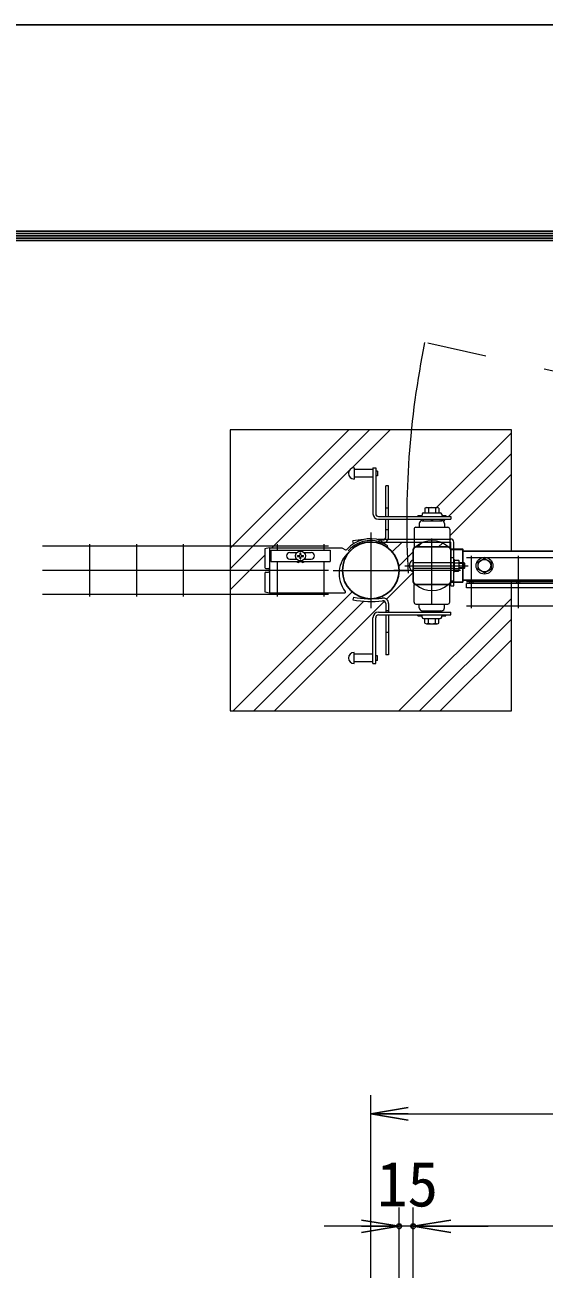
# Model space of a CAD drawing. Units: millimetres, scale not verified. Extents: x -4200 to 4200, y -2970 to 2970.
# Drawn here: x -2988 to -2434, y 1642 to 2970 of the extents above; entities that cross this region are included whole.
import ezdxf
from ezdxf.enums import TextEntityAlignment as Align

# ---------------------------------------------------------------- set-up
doc = ezdxf.new("R2010")
doc.units = ezdxf.units.MM
doc.header["$LTSCALE"] = 10
doc.header["$PDMODE"] = 32
doc.header["$PDSIZE"] = 5
doc.linetypes.add('USER1', pattern=[50.8, 31.75, -6.35, 6.35, -6.35])
for name, color, linetype, lineweight in [('0-1_D-STR1', 1, 'Continuous', 25), ('0-2_D-BMK', 2, 'USER1', 13), ('0-3_D-STR3', 3, 'Continuous', 13), ('0-6_D-STR-DIM', 7, 'Continuous', 13), ('0-8_Defpoints', 6, 'Continuous', 25), ('0-A_D-DCR-HCH', 7, 'Continuous', 13), ('0-C_D-TTL', 7, 'Continuous', 25), ('0-D_D-STR2', 7, 'Continuous', 13)]:
    doc.layers.add(name, color=color, linetype=linetype, lineweight=lineweight)
doc.layers.add('0-7_0', color=7, linetype='Continuous')
doc.styles.add('ＭＳ ゴシック', font='')
doc.styles.get('ＭＳ ゴシック').set_extended_font_data('MS Gothic')

# ---------------------------------------------------------------- blocks, each defined once
blk = doc.blocks.new('_Open')
at = {"layer": '0-7_0'}
blk.add_line((-10, 1.667), (0, 0), dxfattribs=at)
blk.add_lwpolyline([(-10, -1.667), (0, 0), (-10, 0)], dxfattribs=at)

msp = doc.modelspace()

# ---------------------------------------------------------------- linework, layer by layer
at = {"layer": '0-1_D-STR1'}
for p, q in [((-2573.8, 2376.14), (-2573.8, 2409.74)), ((-2570.6, 2412.94), (-2537, 2412.94)), ((-2520.8, 2410.41), (-2533.86, 2410.41)), ((-2533.8, 2409.74), (-2533.8, 2376.14)), ((-2520.8, 2410.41), (-2520.8, 2375.51)), ((-2520.8, 2408.44), (-1702.8, 2408.44)), ((-1702.8, 2377.44), (-2520.8, 2377.44)), ((-2570.6, 2372.94), (-2537, 2372.94)), ((-2520.8, 2375.51), (-2533.8, 2375.51)), ((-2533.8, 2375.49), (-2520.8, 2375.49))]:
    msp.add_line(p, q, dxfattribs=at)
msp.add_lwpolyline([(-2533.8, 2410.39), (-2520.8, 2410.39), (-2520.8, 2375.49)], dxfattribs=at)
msp.add_circle((-2619.05, 2387.94), 30.25, dxfattribs=at)
for centre, start, end in [((-2570.6, 2409.74), 90.00008, 179.99897), ((-2537, 2409.74), 0, 90.00008), ((-2570.6, 2376.14), 179.99897, 269.99957), ((-2537, 2376.14), 269.99957, 0)]:
    msp.add_arc(centre, 3.2, start, end, dxfattribs=at)
at = {"layer": '0-2_D-BMK'}
for p, q in [((-1628.37, 2423.79), (-2561.58, 2630.96)), ((-2619.05, 2428.19), (-2619.05, 2347.69)), ((-2553.9, 2351.32), (-2553.9, 2422.12)), ((-2582.82, 2392.94), (-2515.17, 2392.94)), ((-2659.3, 2387.94), (-2578.8, 2387.94)), ((-2523.5, 2387.94), (-2594.3, 2387.94))]:
    msp.add_line(p, q, dxfattribs=at)
msp.add_arc((-1626.03, 2440.6), 954.72, 168.49888, 183.33466, dxfattribs=at)
at = {"layer": '0-3_D-STR3'}
for p, q in [((-2636.8, 2497.44), (-2636.8, 2485.44)), ((-2616.8, 2497.44), (-2613.8, 2497.44)), ((-2616.8, 2497.44), (-2616.8, 2448.44)), ((-2613.8, 2497.44), (-2613.8, 2448.44)), ((-2616.8, 2495.44), (-2636.8, 2495.44)), ((-2616.8, 2487.44), (-2636.8, 2487.44)), ((-2611.8, 2493.94), (-2613.8, 2493.94)), ((-2611.8, 2488.94), (-2613.8, 2488.94)), ((-2611.8, 2493.94), (-2611.8, 2488.94)), ((-2603.05, 2445.44), (-2603.05, 2478.19)), ((-2600.05, 2478.19), (-2603.05, 2478.19)), ((-2600.05, 2445.44), (-2600.05, 2478.19)), ((-2610.8, 2445.44), (-2533.8, 2445.44)), ((-2600.05, 2454.19), (-2603.05, 2454.19)), ((-2568.9, 2446.44), (-2564.9, 2446.44)), ((-2568.9, 2446.44), (-2568.9, 2445.44)), ((-2564.4, 2447.94), (-2564.4, 2446.94)), ((-2562.9, 2449.44), (-2544.9, 2449.44)), ((-2561.4, 2454.24), (-2561.4, 2449.44)), ((-2561.4, 2449.44), (-2546.4, 2449.44)), ((-2559.57, 2454.94), (-2548.23, 2454.94)), ((-2557.65, 2454.24), (-2557.65, 2449.44)), ((-2550.15, 2454.24), (-2550.15, 2449.44)), ((-2546.4, 2454.24), (-2546.4, 2449.44)), ((-2543.4, 2447.94), (-2543.4, 2446.94)), ((-2542.9, 2446.44), (-2538.9, 2446.44)), ((-2538.9, 2446.44), (-2538.9, 2445.44)), ((-2533.8, 2445.44), (-2533.8, 2442.44)), ((-2610.8, 2442.44), (-2533.8, 2442.44)), ((-2603.05, 2423.39), (-2603.05, 2442.44)), ((-2600.05, 2431.19), (-2603.05, 2431.19)), ((-2600.05, 2423.39), (-2600.05, 2442.44)), ((-2572.9, 2431.94), (-2572.9, 2412.94)), ((-2570.9, 2433.94), (-2536.9, 2433.94)), ((-2567.4, 2437.94), (-2567.4, 2433.94)), ((-2567.4, 2433.94), (-2540.4, 2433.94)), ((-2565.17, 2440.84), (-2563.55, 2442.44)), ((-2564.4, 2440.94), (-2543.4, 2440.94)), ((-2563.55, 2442.44), (-2562.5, 2441.37)), ((-2562.94, 2440.94), (-2562.5, 2441.37)), ((-2554.65, 2442.44), (-2554.65, 2440.94)), ((-2554.65, 2442.44), (-2553.15, 2442.44)), ((-2553.15, 2442.44), (-2553.15, 2440.94)), ((-2544.24, 2442.44), (-2545.29, 2441.37)), ((-2544.86, 2440.94), (-2545.29, 2441.37)), ((-2542.62, 2440.84), (-2544.24, 2442.44)), ((-2540.4, 2437.94), (-2540.4, 2433.94)), ((-2534.9, 2431.94), (-2534.9, 2412.94)), ((-2637.49, 2416.47), (-2638.05, 2419.42)), ((-2610.6, 2421.39), (-2533.8, 2421.39)), ((-2610.6, 2421.39), (-2610.6, 2418.19)), ((-2610.6, 2418.19), (-2533.8, 2418.19)), ((-2605.59, 2416.81), (-2608.17, 2420)), ((-2533.8, 2371.39), (-2533.8, 2418.19)), ((-2727.31, 2411.89), (-2732.05, 2410.94)), ((-2732.05, 2410.94), (-2732.05, 2390.94)), ((-2727.05, 2411.94), (-2649.96, 2411.94)), ((-2727.05, 2411.94), (-2727.05, 2363.94)), ((-2725.8, 2409.37), (-2725.8, 2397.37)), ((-2705.55, 2406.87), (-2697.96, 2406.87)), ((-2697.2, 2403.87), (-2695.55, 2403.87)), ((-2697.2, 2402.87), (-2697.2, 2403.87)), ((-2694.55, 2404.87), (-2694.55, 2406.52)), ((-2694.55, 2406.52), (-2693.55, 2406.52)), ((-2693.55, 2404.87), (-2693.55, 2406.52)), ((-2692.55, 2403.87), (-2690.9, 2403.87)), ((-2690.9, 2402.87), (-2690.9, 2403.87)), ((-2690.13, 2406.87), (-2682.55, 2406.87)), ((-2649.96, 2411.94), (-2645.88, 2410.04)), ((-2645.88, 2410.04), (-2645.41, 2410.04)), ((-2601.7, 2412.72), (-2600.78, 2414.03)), ((-2572.9, 2412.94), (-2571.06, 2412.94)), ((-2536.4, 2412.94), (-2534.9, 2412.94)), ((-2731.05, 2389.94), (-2728.05, 2389.94)), ((-2725.8, 2397.37), (-2662.3, 2397.37)), ((-2705.55, 2399.87), (-2697.96, 2399.87)), ((-2697.2, 2402.87), (-2695.55, 2402.87)), ((-2695.65, 2397.37), (-2695.93, 2396.34)), ((-2694.55, 2400.22), (-2694.55, 2401.87)), ((-2694.55, 2400.22), (-2693.55, 2400.22)), ((-2693.55, 2400.22), (-2693.55, 2401.87)), ((-2692.55, 2402.87), (-2690.9, 2402.87)), ((-2692.44, 2397.37), (-2692.16, 2396.34)), ((-2690.13, 2399.87), (-2682.55, 2399.87)), ((-2574.97, 2398.71), (-2573.8, 2398.71)), ((-2573.8, 2398.71), (-2573.8, 2387.16)), ((-2530.6, 2395.94), (-2573.8, 2395.94)), ((-2530.6, 2389.94), (-2573.8, 2389.94)), ((-2530.6, 2401.39), (-2533.8, 2401.39)), ((-2530.6, 2399.44), (-2529.9, 2399.44)), ((-2530.6, 2386.44), (-2530.6, 2399.44)), ((-2529.9, 2386.44), (-2529.9, 2399.44)), ((-2529.9, 2398.71), (-2525.48, 2398.71)), ((-2529.9, 2395.82), (-2525.48, 2395.82)), ((-2529.9, 2390.05), (-2525.48, 2390.05)), ((-2524.6, 2388.61), (-2524.6, 2397.27)), ((-2519.5, 2395.94), (-2524.6, 2395.94)), ((-2518.8, 2395.24), (-2524.6, 2395.24)), ((-2518.8, 2390.64), (-2524.6, 2390.64)), ((-2519.5, 2389.94), (-2524.6, 2389.94)), ((-2519.5, 2389.94), (-2519.5, 2395.94)), ((-2518.8, 2395.24), (-2519.5, 2395.94)), ((-2518.8, 2390.64), (-2519.5, 2389.94)), ((-2518.8, 2390.64), (-2518.8, 2395.24)), ((-2497.8, 2400.69), (-2504.8, 2396.65)), ((-2504.8, 2396.65), (-2504.8, 2389.23)), ((-2497.8, 2400.69), (-2490.8, 2396.65)), ((-2490.8, 2396.65), (-2490.8, 2389.23)), ((-2732.05, 2384.94), (-2732.05, 2364.94)), ((-2731.05, 2385.94), (-2728.05, 2385.94)), ((-2574.97, 2387.16), (-2573.8, 2387.16)), ((-2530.6, 2386.44), (-2529.9, 2386.44)), ((-2529.9, 2387.16), (-2525.48, 2387.16)), ((-2497.8, 2385.19), (-2504.8, 2389.23)), ((-2497.8, 2385.19), (-2490.8, 2389.23)), ((-2732.05, 2364.94), (-2727.05, 2363.94)), ((-2727.05, 2363.94), (-2646.24, 2363.94)), ((-2646.24, 2365.54), (-2646.24, 2363.94)), ((-2572.9, 2372.94), (-2571.06, 2372.94)), ((-2572.9, 2353.94), (-2572.9, 2372.94)), ((-2536.4, 2372.94), (-2534.9, 2372.94)), ((-2534.9, 2353.94), (-2534.9, 2372.94)), ((-2530.6, 2376.39), (-2533.8, 2376.39)), ((-2637.49, 2359.41), (-2638.05, 2356.46)), ((-2603.05, 2352.49), (-2603.05, 2343.44)), ((-2600.05, 2352.49), (-2600.05, 2343.44)), ((-2570.9, 2351.94), (-2536.9, 2351.94)), ((-2567.4, 2351.94), (-2540.4, 2351.94)), ((-2567.4, 2347.94), (-2567.4, 2351.94)), ((-2540.4, 2347.94), (-2540.4, 2351.94)), ((-2616.8, 2288.44), (-2616.8, 2337.44)), ((-2613.8, 2288.44), (-2613.8, 2337.44)), ((-2610.8, 2343.44), (-2533.8, 2343.44)), ((-2610.8, 2340.44), (-2533.8, 2340.44)), ((-2600.05, 2344.69), (-2603.05, 2344.69)), ((-2603.05, 2340.44), (-2603.05, 2297.69)), ((-2600.05, 2340.44), (-2600.05, 2297.69)), ((-2568.9, 2339.44), (-2568.9, 2340.44)), ((-2568.9, 2339.44), (-2564.9, 2339.44)), ((-2565.17, 2345.04), (-2563.55, 2343.44)), ((-2564.4, 2344.94), (-2543.4, 2344.94)), ((-2564.4, 2337.94), (-2564.4, 2338.94)), ((-2563.55, 2343.44), (-2562.5, 2344.51)), ((-2562.94, 2344.94), (-2562.5, 2344.51)), ((-2554.65, 2343.44), (-2554.65, 2344.94)), ((-2554.65, 2343.44), (-2553.15, 2343.44)), ((-2553.15, 2343.44), (-2553.15, 2344.94)), ((-2544.86, 2344.94), (-2545.29, 2344.51)), ((-2544.24, 2343.44), (-2545.29, 2344.51)), ((-2542.62, 2345.04), (-2544.24, 2343.44)), ((-2543.4, 2337.94), (-2543.4, 2338.94)), ((-2542.9, 2339.44), (-2538.9, 2339.44)), ((-2538.9, 2339.44), (-2538.9, 2340.44)), ((-2533.8, 2340.44), (-2533.8, 2343.44)), ((-2562.9, 2336.44), (-2544.9, 2336.44)), ((-2561.4, 2336.44), (-2546.4, 2336.44)), ((-2561.4, 2331.64), (-2561.4, 2336.44)), ((-2559.57, 2330.94), (-2548.23, 2330.94)), ((-2557.65, 2331.64), (-2557.65, 2336.44)), ((-2550.15, 2331.64), (-2550.15, 2336.44)), ((-2546.4, 2331.64), (-2546.4, 2336.44)), ((-2600.05, 2321.69), (-2603.05, 2321.69)), ((-2636.8, 2288.44), (-2636.8, 2300.44)), ((-2616.8, 2298.44), (-2636.8, 2298.44)), ((-2611.8, 2296.94), (-2613.8, 2296.94)), ((-2611.8, 2291.94), (-2611.8, 2296.94)), ((-2600.05, 2297.69), (-2603.05, 2297.69)), ((-2616.8, 2290.44), (-2636.8, 2290.44)), ((-2616.8, 2288.44), (-2613.8, 2288.44)), ((-2611.8, 2291.94), (-2613.8, 2291.94))]:
    msp.add_line(p, q, dxfattribs=at)
for points in [[(-2533.8, 2371.39), (-2530.6, 2371.39), (-2530.6, 2418.19)], [(-2725.8, 2409.37), (-2662.3, 2409.37), (-2662.3, 2397.37)]]:
    msp.add_lwpolyline(points, dxfattribs=at)
for centre, radius in [((-2694.05, 2403.37), 5.25), ((-2497.8, 2392.94), 9), ((-2497.8, 2392.94), 6.71)]:
    msp.add_circle(centre, radius, dxfattribs=at)
for centre, radius, start, end in [((-2636.8, 2491.44), 6, 90, 270), ((-2610.8, 2448.44), 6, 180, 270), ((-2610.8, 2448.44), 3, 180, 270), ((-2564.9, 2446.94), 0.5, 270, 0), ((-2562.9, 2447.94), 1.5, 90, 180), ((-2559.52, 2452.08), 2.86, 49.03058, 130.96942), ((-2553.9, 2444.54), 10.39, 68.85295, 111.14705), ((-2548.27, 2452.08), 2.86, 49.04069, 130.95931), ((-2544.9, 2447.94), 1.5, 0, 90), ((-2542.9, 2446.94), 0.5, 180, 270), ((-2570.9, 2431.94), 2, 90, 180), ((-2564.4, 2437.94), 3, 90, 180), ((-2543.4, 2437.94), 3, 0, 90), ((-2536.9, 2431.94), 2, 0, 90), ((-2619.05, 2387.94), 33.85, 71.26406, 138.04496), ((-2619.05, 2387.94), 31.85, 55, 138.33573), ((-2619.05, 2387.94), 30.25, 55, 139.17161), ((-2619.05, 2318.19), 103, 94.29013, 100.63), ((-2619.05, 2318.19), 103, 82.95542, 85.70987), ((-2606.05, 2423.39), 3, 262.95542, 0), ((-2606.05, 2423.39), 6, 269.87398, 0), ((-2553.73, 2393.56), 26, 48.18801, 131.81207), ((-2533.8, 2418.19), 3.2, 0, 90), ((-2705.55, 2403.37), 3.5, 90, 270), ((-2695.55, 2404.87), 1, 270, 0), ((-2692.55, 2404.87), 1, 180, 270), ((-2682.55, 2403.37), 3.5, 270, 90), ((-2622.6, 2384.42), 30.25, 129.99133, 218.60853), ((-2645.41, 2411.64), 1.6, 270, 318.04496), ((-2645.23, 2411.24), 3.2, 309.77539, 318.33573), ((-2731.05, 2390.94), 1, 180, 270), ((-2728.05, 2388.94), 1, 0, 90), ((-2695.55, 2401.87), 1, 0, 90), ((-2692.55, 2401.87), 1, 90, 180), ((-2570.85, 2392.94), 7.1, 125.5469, 234.4531), ((-2526.22, 2397.27), 1.62, 297.07996, 62.92004), ((-2529.74, 2392.94), 5.15, 325.92454, 34.07546), ((-2526.22, 2388.61), 1.62, 297.07996, 62.92004), ((-2731.05, 2384.94), 1, 90, 180), ((-2728.05, 2386.94), 1, 270, 0), ((-2553.73, 2392.32), 26, 228.18793, 311.81207), ((-2619.05, 2457.69), 103, 259.37, 277.04458), ((-2619.05, 2457.69), 100, 259.37, 277.04458), ((-2606.05, 2352.49), 6, 0, 97.04458), ((-2606.05, 2352.49), 3, 0, 97.04458), ((-2570.9, 2353.94), 2, 180, 270), ((-2536.9, 2353.94), 2, 270, 0), ((-2610.8, 2337.44), 6, 90, 180), ((-2610.8, 2337.44), 3, 90, 180), ((-2564.4, 2347.94), 3, 180, 270), ((-2564.9, 2338.94), 0.5, 0, 90), ((-2562.9, 2337.94), 1.5, 180, 270), ((-2544.9, 2337.94), 1.5, 270, 0), ((-2543.4, 2347.94), 3, 270, 0), ((-2542.9, 2338.94), 0.5, 90, 180), ((-2559.52, 2333.8), 2.86, 229.03058, 310.96942), ((-2553.9, 2341.33), 10.39, 248.85295, 291.14705), ((-2548.27, 2333.8), 2.86, 229.04069, 310.95931), ((-2636.8, 2294.44), 6, 90, 270)]:
    msp.add_arc(centre, radius, start, end, dxfattribs=at)
for major_axis, start_param, end_param in [((8.21, 0), 4.1228677, 4.4809795), ((-8.21, 0), 1.8022058, 2.1603176)]:
    msp.add_ellipse((-2694.05, 2403.37), major_axis=major_axis, ratio=0.879385, start_param=start_param, end_param=end_param, dxfattribs=at)
at = {"layer": '0-6_D-STR-DIM'}
for p, q in [((-2619.05, 1448.23), (-2619.05, 1828.04)), ((-2579.05, 1808.04), (-1624.05, 1808.04)), ((-2588.8, 1404.99), (-2588.8, 1708.04)), ((-2573.8, 1327.99), (-2573.8, 1708.04)), ((-2573.8, 1327.99), (-2573.8, 1708.04)), ((-2628.8, 1688.04), (-2668.8, 1688.04)), ((-2573.8, 1688.04), (-2588.8, 1688.04)), ((-1689.8, 1688.04), (-2533.8, 1688.04)), ((-2533.8, 1688.04), (-2493.8, 1688.04))]:
    msp.add_line(p, q, dxfattribs=at)
msp.add_lwpolyline([(-2469.05, 2408.44), (-2469.05, 2537.94), (-2769.05, 2537.94), (-2769.05, 2237.94), (-2469.05, 2237.94), (-2469.05, 2377.44)], dxfattribs=at)
at = {"layer": '0-8_Defpoints'}
for p in [(-2588.8, 1688.04), (-2573.8, 1688.04)]:
    msp.add_point(p, dxfattribs=at)
at = {"layer": '0-A_D-DCR-HCH'}
for p, q in [((-2769.05, 2389.42), (-2620.52, 2537.94)), ((-2769.05, 2411.52), (-2642.62, 2537.94)), ((-2639.72, 2496.65), (-2598.43, 2537.94)), ((-2548.84, 2454.94), (-2469.05, 2534.74)), ((-2536.25, 2445.44), (-2469.05, 2512.64)), ((-2724.43, 2411.94), (-2642, 2494.36)), ((-2534.9, 2424.69), (-2469.05, 2490.54)), ((-2541.47, 2440.22), (-2539.25, 2442.44)), ((-2596.2, 2407.59), (-2585.59, 2418.19)), ((-2568.75, 2412.94), (-2564.52, 2417.17)), ((-2546.65, 2412.94), (-2542.57, 2417.02)), ((-2769.05, 2367.32), (-2732.05, 2404.32)), ((-2589.23, 2392.46), (-2573.8, 2407.89)), ((-2602.37, 2357.22), (-2573.8, 2385.79)), ((-2765.84, 2237.94), (-2638.75, 2365.03)), ((-2743.75, 2237.94), (-2626.49, 2355.2)), ((-2721.65, 2237.94), (-2604.53, 2355.06)), ((-2623.6, 2358.09), (-2623.58, 2358.11)), ((-2589.07, 2237.94), (-2469.05, 2357.96)), ((-2566.97, 2237.94), (-2469.05, 2335.86)), ((-2544.87, 2237.94), (-2469.05, 2313.77))]:
    msp.add_line(p, q, dxfattribs=at)
at = {"layer": '0-C_D-TTL', "color": 2}
msp.add_lwpolyline([(-4200, 2970), (4200, 2970), (4200, -2970), (-4200, -2970)], close=True, dxfattribs=at)
at = {"layer": '0-C_D-TTL'}
for points in [[(-3930, 2750), (3930, 2750), (3930, -2750), (-3930, -2750)], [(-3927.5, 2747.5), (3927.5, 2747.5), (3927.5, -2747.5), (-3927.5, -2747.5)], [(-3925, 2745), (3925, 2745), (3925, -2745), (-3925, -2745)], [(-3922.5, 2742.5), (3922.5, 2742.5), (3922.5, -2742.5), (-3922.5, -2742.5)], [(-3920, 2740), (3920, 2740), (3920, -2740), (-3920, -2740)]]:
    msp.add_lwpolyline(points, close=True, dxfattribs=at)
at = {"layer": '0-D_D-STR2'}
for p, q in [((-2664.05, 2413.75), (-2969.05, 2413.75)), ((-2919.05, 2415.94), (-2919.05, 2359.94)), ((-2869.05, 2415.94), (-2869.05, 2359.94)), ((-2819.05, 2415.94), (-2819.05, 2359.94)), ((-2769.05, 2415.94), (-2769.05, 2359.94)), ((-2719.05, 2415.94), (-2719.05, 2409.37)), ((-2669.05, 2415.94), (-2669.05, 2409.37)), ((-2511.8, 2403.64), (-2511.8, 2347.64)), ((-2461.8, 2403.64), (-2461.8, 2347.64)), ((-2719.05, 2397.37), (-2719.05, 2359.94)), ((-2669.05, 2397.37), (-2669.05, 2359.94)), ((-1706.8, 2401.45), (-2516.8, 2401.45)), ((-2664.05, 2387.94), (-2969.05, 2387.94)), ((-1706.8, 2375.64), (-2516.8, 2375.64)), ((-1706.8, 2373.84), (-2516.8, 2373.84)), ((-2516.8, 2369.34), (-2516.8, 2373.84)), ((-1706.8, 2369.34), (-2516.8, 2369.34)), ((-2664.05, 2362.13), (-2969.05, 2362.13)), ((-1706.8, 2349.83), (-2516.8, 2349.83))]:
    msp.add_line(p, q, dxfattribs=at)
for centre in [(-2511.8, 2375.64), (-2461.8, 2375.64)]:
    msp.add_circle(centre, 1.8, dxfattribs=at)

# ---------------------------------------------------------------- block references
at = {"layer": '0-6_D-STR-DIM', "xscale": 4, "yscale": 4, "rotation": 180}
for p in [(-2619.05, 1808.04), (-2573.8, 1688.04), (-2573.8, 1688.04)]:
    msp.add_blockref('_Open', p, dxfattribs=at)
at = {"layer": '0-6_D-STR-DIM', "xscale": 4, "yscale": 4}
msp.add_blockref('_Open', (-2588.8, 1688.04), dxfattribs=at)

# ---------------------------------------------------------------- texts
at = {"layer": '0-6_D-STR-DIM', "style": 'ＭＳ ゴシック'}
msp.add_text('15', height=48.09, dxfattribs=at).set_placement((-2612.55, 1694.79), align=Align.BOTTOM_LEFT)

doc.saveas('drawing.dxf')
